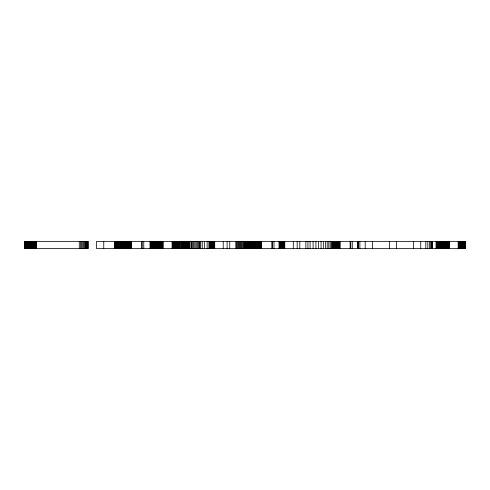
<?xml version="1.0" encoding="UTF-8"?>
<svg xmlns="http://www.w3.org/2000/svg" width="490" height="490" viewBox="0 0 490 490"><rect width="100%" height="100%" fill="white"/><g stroke="black" fill="none" stroke-linecap="round" stroke-linejoin="round"><path stroke-width="0.73" d="M88.004 241.399L24.5 241.399L24.5 248.602L88.004 248.602L87.961 241.399L87.943 248.602M465.5 248.602L96.561 248.602L96.561 241.399L465.5 241.399L465.5 248.602L465.39 241.399M465.273 241.399L465.273 248.602M465.126 241.399L465.126 248.602M464.937 241.399L464.937 248.602M464.716 241.399L464.716 248.602M464.465 241.399L464.465 248.602M464.177 241.399L464.177 248.602M463.852 241.399L463.852 248.602M463.503 241.399L463.503 248.602M463.124 241.399L463.124 248.602M462.713 241.399L462.713 248.602M462.284 241.399L462.284 248.602M461.825 241.399L461.825 248.602M461.347 241.399L461.347 248.602M460.851 241.399L460.851 248.602M460.337 241.399L460.337 248.602M459.804 241.399L459.804 248.602M459.259 241.399L459.259 248.602M458.707 241.399L458.707 248.602M458.144 241.399L458.144 248.602M449.054 248.602L449.054 241.399L448.938 248.602M448.822 241.399L448.809 248.602M448.668 241.399L448.65 248.602M448.454 241.399L448.454 248.602M448.215 241.399L448.215 248.602M447.946 241.399L447.946 248.602M447.64 241.399L447.64 248.602M447.303 241.399L447.303 248.602M446.929 241.399L446.929 248.602M446.525 241.399L446.525 248.602M446.096 241.399L446.096 248.602M445.637 241.399L445.637 248.602M445.153 241.399L445.153 248.602M444.651 241.399L444.651 248.602M444.124 241.399L444.124 248.602M443.579 241.399L443.579 248.602M443.021 241.399L443.021 248.602M442.452 241.399L442.452 248.602M441.87 241.399L441.87 248.602M441.276 241.399L441.276 248.602M440.682 241.399L440.682 248.602M440.081 241.399L440.081 248.602M439.487 241.399L439.487 248.602M438.887 241.399L438.887 248.602M438.299 241.399L438.299 248.602M437.717 241.399L437.717 248.602M437.147 241.399L437.147 248.602M436.59 241.399L436.59 248.602M436.045 241.399L436.045 248.602M432.204 241.399L432.204 248.602M432.082 241.399L432.082 248.602M431.947 241.399L431.947 248.602M431.58 241.399L431.58 248.602M430.692 241.399L430.692 248.602M429.436 241.399L429.436 248.602M427.807 241.399L427.807 248.602M425.816 241.399L425.816 248.602M420.763 241.399L420.763 248.602M413.566 241.399L413.566 248.602M396.575 241.399L396.575 248.602M389.379 241.399L389.379 248.602M372.394 241.399L372.394 248.602M365.191 241.399L365.191 248.602M359.88 241.399L359.88 248.602M358.588 241.399L358.588 248.602M357.872 241.399L357.872 248.602M357.737 241.399L357.737 248.602M352.292 241.399L352.292 248.602M350.785 241.399L350.785 248.602M350.123 241.399L350.123 248.602M339.913 241.399L339.944 248.602M339.895 241.399L339.815 248.602M339.699 241.399L339.699 248.602M339.546 241.399L339.546 248.602M339.356 241.399L339.356 248.602M339.129 241.399L339.129 248.602M338.866 241.399L338.866 248.602M338.578 241.399L338.578 248.602M338.253 241.399L338.253 248.602M337.898 241.399L337.898 248.602M337.512 241.399L337.512 248.602M337.102 241.399L337.102 248.602M336.667 241.399L336.667 248.602M336.207 241.399L336.207 248.602M335.73 241.399L335.73 248.602M335.227 241.399L335.227 248.602M334.713 241.399L334.713 248.602M334.18 241.399L334.18 248.602M333.641 241.399L333.641 248.602M333.255 241.399L333.255 248.602M333.114 241.399L333.084 248.602M332.771 241.399L332.771 248.602M332.147 241.399L332.147 248.602M331.271 241.399L331.271 248.602M330.15 241.399L330.15 248.602M328.79 241.399L328.79 248.602M327.191 241.399L327.191 248.602M325.36 241.399L325.36 248.602M323.308 241.399L323.308 248.602M321.048 241.399L321.048 248.602M318.586 241.399L318.586 248.602M315.928 241.399L315.928 248.602M313.092 241.399L313.092 248.602M310.084 241.399L310.084 248.602M307.953 241.399L307.953 248.602M305.876 241.399L305.876 248.602M299.8 241.399L299.8 248.602M297.185 241.399L297.185 248.602M293.283 241.399L293.283 248.602M284.782 241.399L284.782 248.602M284.053 241.399L284.053 248.602M283.355 241.399L283.355 248.602M282.693 241.399L282.693 248.602M282.069 241.399L282.069 248.602M281.487 241.399L281.487 248.602M280.954 241.399L280.954 248.602M280.464 241.399L280.464 248.602M280.029 241.399L280.029 248.602M279.643 241.399L279.643 248.602M279.318 241.399L279.318 248.602M279.043 241.399L279.043 248.602M273.996 241.399L273.996 248.602M272.489 241.399L272.489 248.602M271.834 241.399L271.834 248.602M261.605 241.399L261.654 248.602M261.525 241.399L261.525 248.602M261.403 241.399L261.403 248.602M261.25 241.399L261.25 248.602M261.06 241.399L261.06 248.602M260.833 241.399L260.833 248.602M260.576 241.399L260.576 248.602M260.282 241.399L260.282 248.602M259.957 241.399L259.957 248.602M259.602 241.399L259.602 248.602M259.222 241.399L259.222 248.602M258.812 241.399L258.812 248.602M258.377 241.399L258.377 248.602M257.918 241.399L257.918 248.602M257.434 241.399L257.434 248.602M256.938 241.399L256.938 248.602M256.417 241.399L256.417 248.602M255.89 241.399L255.89 248.602M255.345 241.399L255.345 248.602M254.794 241.399L254.794 248.602M254.23 241.399L254.23 248.602M253.667 241.399L253.667 248.602M253.097 241.399L253.097 248.602M252.534 241.399L252.534 248.602M251.964 241.399L251.964 248.602M251.407 241.399L251.407 248.602M250.856 241.399L250.856 248.602M250.31 241.399L250.31 248.602M249.784 241.399L249.784 248.602M249.263 241.399L249.263 248.602M248.767 241.399L248.767 248.602M248.289 241.399L248.289 248.602M247.83 241.399L247.83 248.602M247.395 241.399L247.395 248.602M246.985 241.399L246.985 248.602M246.605 241.399L246.605 248.602M246.25 241.399L246.25 248.602M245.931 241.399L245.931 248.602M245.637 241.399L245.637 248.602M245.38 241.399L245.38 248.602M245.153 241.399L245.153 248.602M244.976 241.399L244.976 248.602M244.179 241.399L244.179 248.602M243.365 241.399L243.365 248.602M242.532 241.399L242.532 248.602M241.686 241.399L241.686 248.602M240.835 241.399L240.835 248.602M239.984 241.399L239.984 248.602M239.132 241.399L239.132 248.602M238.281 241.399L238.281 248.602M237.448 241.399L237.448 248.602M236.621 241.399L236.621 248.602M235.819 241.399L235.819 248.602M229.743 241.399L229.743 248.602M227.121 241.399L227.121 248.602M223.226 241.399L223.226 248.602M214.724 241.399L214.724 248.602M213.989 241.399L213.989 248.602M213.291 241.399L213.291 248.602M212.629 241.399L212.629 248.602M212.005 241.399L212.005 248.602M211.423 241.399L211.423 248.602M210.89 241.399L210.89 248.602M210.406 241.399L210.406 248.602M209.965 241.399L209.965 248.602M209.585 241.399L209.585 248.602M209.255 241.399L209.255 248.602M208.985 241.399L208.985 248.602M207.129 241.399L207.129 248.602M204.385 241.399L204.385 248.602M202.235 241.399L202.235 248.602M200.692 241.399L200.692 248.602M199.773 241.399L199.773 248.602M199.467 241.399L199.467 248.602M198.983 241.399L198.983 248.602M198.015 241.399L198.015 248.602M196.986 241.399L196.986 248.602M195.896 241.399L195.896 248.602M194.757 241.399L194.757 248.602M193.568 241.399L193.568 248.602M192.337 241.399L192.337 248.602M191.21 241.399L191.21 248.602M191.063 241.399L191.063 248.602M189.557 241.399L189.557 248.602M188.938 241.399L188.938 248.602M188.871 241.399L188.871 248.602M188.748 241.399L188.748 248.602M188.577 241.399L188.577 248.602M188.35 241.399L188.35 248.602M188.074 241.399L188.074 248.602M187.744 241.399L187.744 248.602M187.37 241.399L187.37 248.602M186.947 241.399L186.947 248.602M186.476 241.399L186.476 248.602M185.967 241.399L185.967 248.602M185.416 241.399L185.416 248.602M184.822 241.399L184.822 248.602M184.191 241.399L184.191 248.602M183.53 241.399L183.53 248.602M182.837 241.399L182.837 248.602M182.115 241.399L182.115 248.602M181.374 241.399L181.374 248.602M180.602 241.399L180.602 248.602M179.818 241.399L179.818 248.602M179.426 241.399L179.426 248.602M179.389 241.399L179.389 248.602M179.316 241.399L179.316 248.602M179.205 241.399L179.205 248.602M179.052 241.399L179.052 248.602M178.868 241.399L178.868 248.602M178.648 241.399L178.648 248.602M178.391 241.399L178.391 248.602M178.103 241.399L178.103 248.602M177.784 241.399L177.784 248.602M177.429 241.399L177.429 248.602M177.049 241.399L177.049 248.602M176.645 241.399L176.645 248.602M176.21 241.399L176.21 248.602M175.757 241.399L175.757 248.602M175.279 241.399L175.279 248.602M174.777 241.399L174.777 248.602M174.262 241.399L174.262 248.602M173.73 241.399L173.73 248.602M173.184 241.399L173.184 248.602M172.633 241.399L172.633 248.602M172.07 241.399L172.07 248.602M162.98 241.399L162.943 248.602M162.858 241.399L162.858 248.602M162.741 241.399L162.741 248.602M162.582 241.399L162.582 248.602M162.38 241.399L162.38 248.602M162.147 241.399L162.147 248.602M161.878 241.399L161.878 248.602M161.571 241.399L161.571 248.602M161.228 241.399L161.228 248.602M160.855 241.399L160.855 248.602M160.457 241.399L160.457 248.602M160.022 241.399L160.022 248.602M159.562 241.399L159.562 248.602M159.085 241.399L159.085 248.602M158.576 241.399L158.576 248.602M158.05 241.399L158.05 248.602M157.511 241.399L157.511 248.602M156.947 241.399L156.947 248.602M156.377 241.399L156.377 248.602M155.796 241.399L155.796 248.602M155.208 241.399L155.208 248.602M154.607 241.399L154.607 248.602M154.013 241.399L154.013 248.602M153.413 241.399L153.413 248.602M152.819 241.399L152.819 248.602M152.231 241.399L152.231 248.602M151.649 241.399L151.649 248.602M151.073 241.399L151.073 248.602M150.516 241.399L150.516 248.602M149.977 241.399L149.977 248.602M143.772 241.399L143.772 248.602M142.265 241.399L142.265 248.602M141.604 241.399L141.604 248.602M131.394 241.399L131.375 248.602M131.296 241.399L131.296 248.602M131.179 241.399L131.179 248.602M131.026 241.399L131.026 248.602M130.836 241.399L130.836 248.602M130.61 241.399L130.61 248.602M130.346 241.399L130.346 248.602M130.058 241.399L130.058 248.602M129.734 241.399L129.734 248.602M129.378 241.399L129.378 248.602M128.993 241.399L128.993 248.602M128.582 241.399L128.582 248.602M128.147 241.399L128.147 248.602M127.688 241.399L127.688 248.602M127.21 241.399L127.21 248.602M126.708 241.399L126.708 248.602M126.193 241.399L126.193 248.602M125.661 241.399L125.661 248.602M125.122 241.399L125.122 248.602M124.564 241.399L124.564 248.602M124.007 241.399L124.007 248.602M123.443 241.399L123.443 248.602M122.874 241.399L122.874 248.602M122.304 241.399L122.304 248.602M121.74 241.399L121.74 248.602M121.177 241.399L121.177 248.602M120.626 241.399L120.626 248.602M120.087 241.399L120.087 248.602M119.554 241.399L119.554 248.602M119.039 241.399L119.039 248.602M118.543 241.399L118.543 248.602M118.059 241.399L118.059 248.602M117.606 241.399L117.606 248.602M117.171 241.399L117.171 248.602M116.761 241.399L116.761 248.602M116.375 241.399L116.375 248.602M116.026 241.399L116.026 248.602M115.701 241.399L115.701 248.602M115.407 241.399L115.407 248.602M115.15 241.399L115.15 248.602M114.93 241.399L114.93 248.602M114.74 241.399L114.74 248.602M103.758 241.399L103.758 248.602M87.771 241.399L87.771 248.602M87.496 241.399L87.496 248.602M87.11 241.399L87.11 248.602M86.62 241.399L86.62 248.602M86.026 241.399L86.026 248.602M85.34 241.399L85.34 248.602M84.549 241.399L84.549 248.602M83.668 241.399L83.668 248.602M82.694 241.399L82.694 248.602M81.634 241.399L81.634 248.602M80.495 241.399L80.495 248.602M79.282 241.399L79.282 248.602M36.548 241.399L36.548 248.602M35.997 241.399L35.997 248.602M35.433 241.399L35.433 248.602M34.864 241.399L34.864 248.602M34.282 241.399L34.282 248.602M33.694 241.399L33.694 248.602M33.106 241.399L33.106 248.602M32.524 241.399L32.524 248.602M31.936 241.399L31.936 248.602M31.36 241.399L31.36 248.602M30.79 241.399L30.79 248.602M30.227 241.399L30.227 248.602M29.682 241.399L29.682 248.602M29.155 241.399L29.155 248.602M28.64 241.399L28.64 248.602M28.151 241.399L28.151 248.602M27.685 241.399L27.685 248.602M27.244 241.399L27.244 248.602M26.828 241.399L26.828 248.602M26.442 241.399L26.442 248.602M26.08 241.399L26.08 248.602M25.762 241.399L25.762 248.602M25.468 241.399L25.468 248.602M25.217 241.399L25.217 248.602M24.996 241.399L24.996 248.602M24.812 241.399L24.812 248.602M24.672 241.399L24.672 248.602M24.567 241.399L24.567 248.602"/></g></svg>
